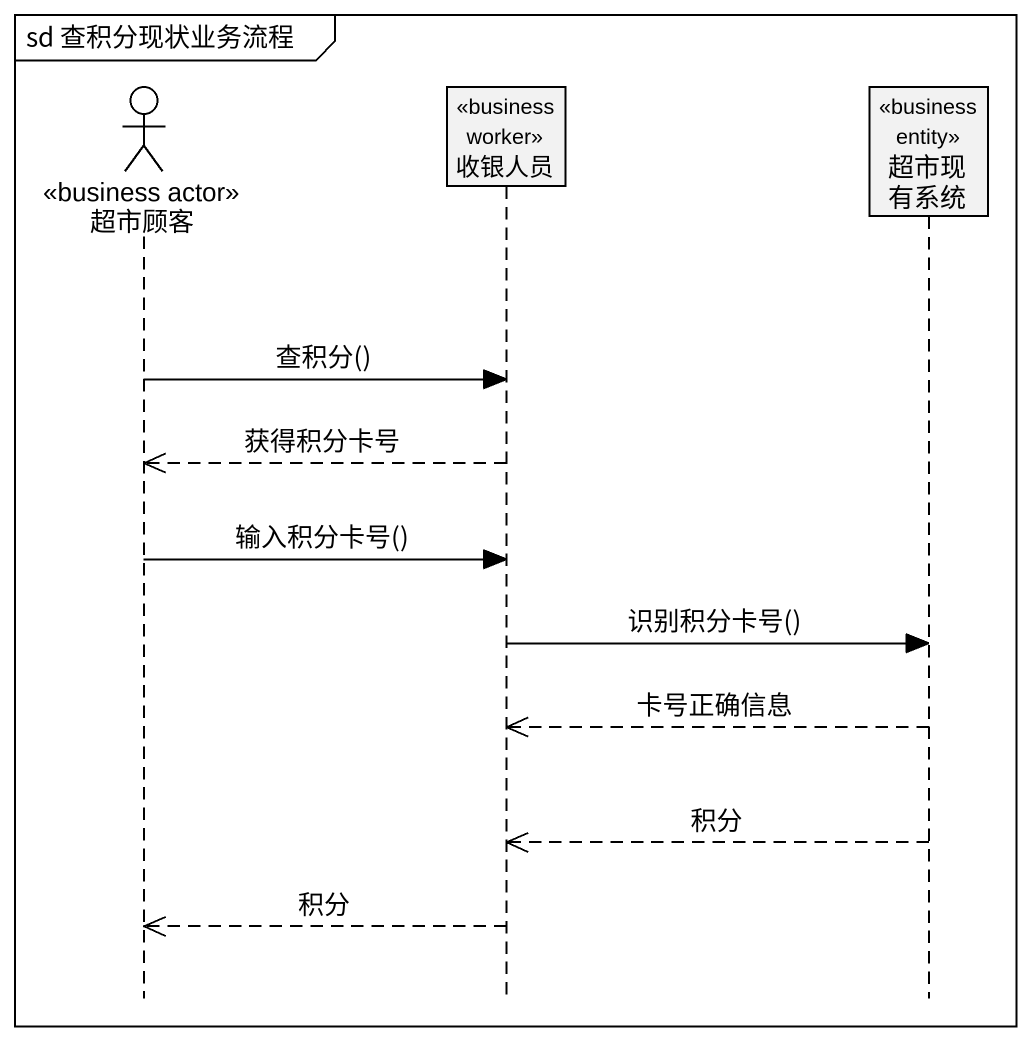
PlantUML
@startuml
mainframe sd 查积分现状业务流程
hide footbox
actor 超市顾客 <<business actor>>
participant 收银人员 <<business worker>>
participant 超市现有系统 <<business entity>>

超市顾客 -> 收银人员 : 查积分()
收银人员 -->> 超市顾客 : 获得积分卡号
超市顾客 -> 收银人员 : 输入积分卡号()
收银人员 -> 超市现有系统 : 识别积分卡号()
超市现有系统 -->> 收银人员 : 卡号正确信息
超市现有系统 -->> 收银人员 : 积分
收银人员 -->> 超市顾客 : 积分
@enduml
